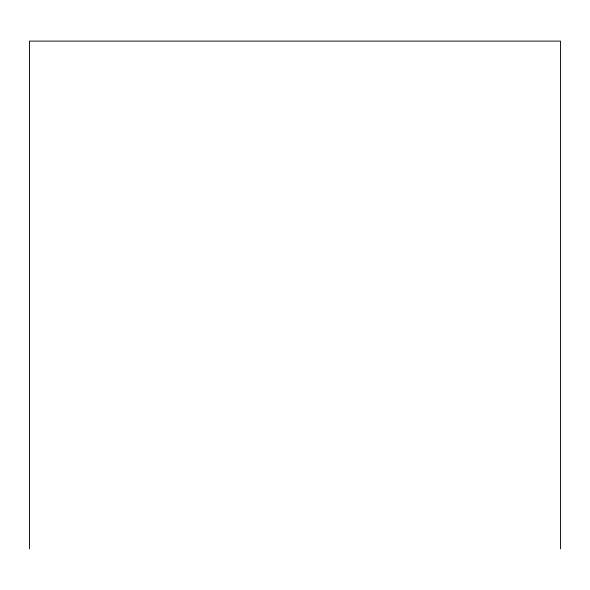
<?xml version="1.0" encoding="UTF-8"?>
<svg xmlns="http://www.w3.org/2000/svg" width="590" height="590" viewBox="0 0 590 590"><rect width="100%" height="100%" fill="white"/><g stroke="black" fill="none" stroke-linecap="round" stroke-linejoin="round"><path stroke-width="0.89" d="M560.5 548.884L560.5 41.116L29.5 41.116L29.5 548.884"/></g></svg>
